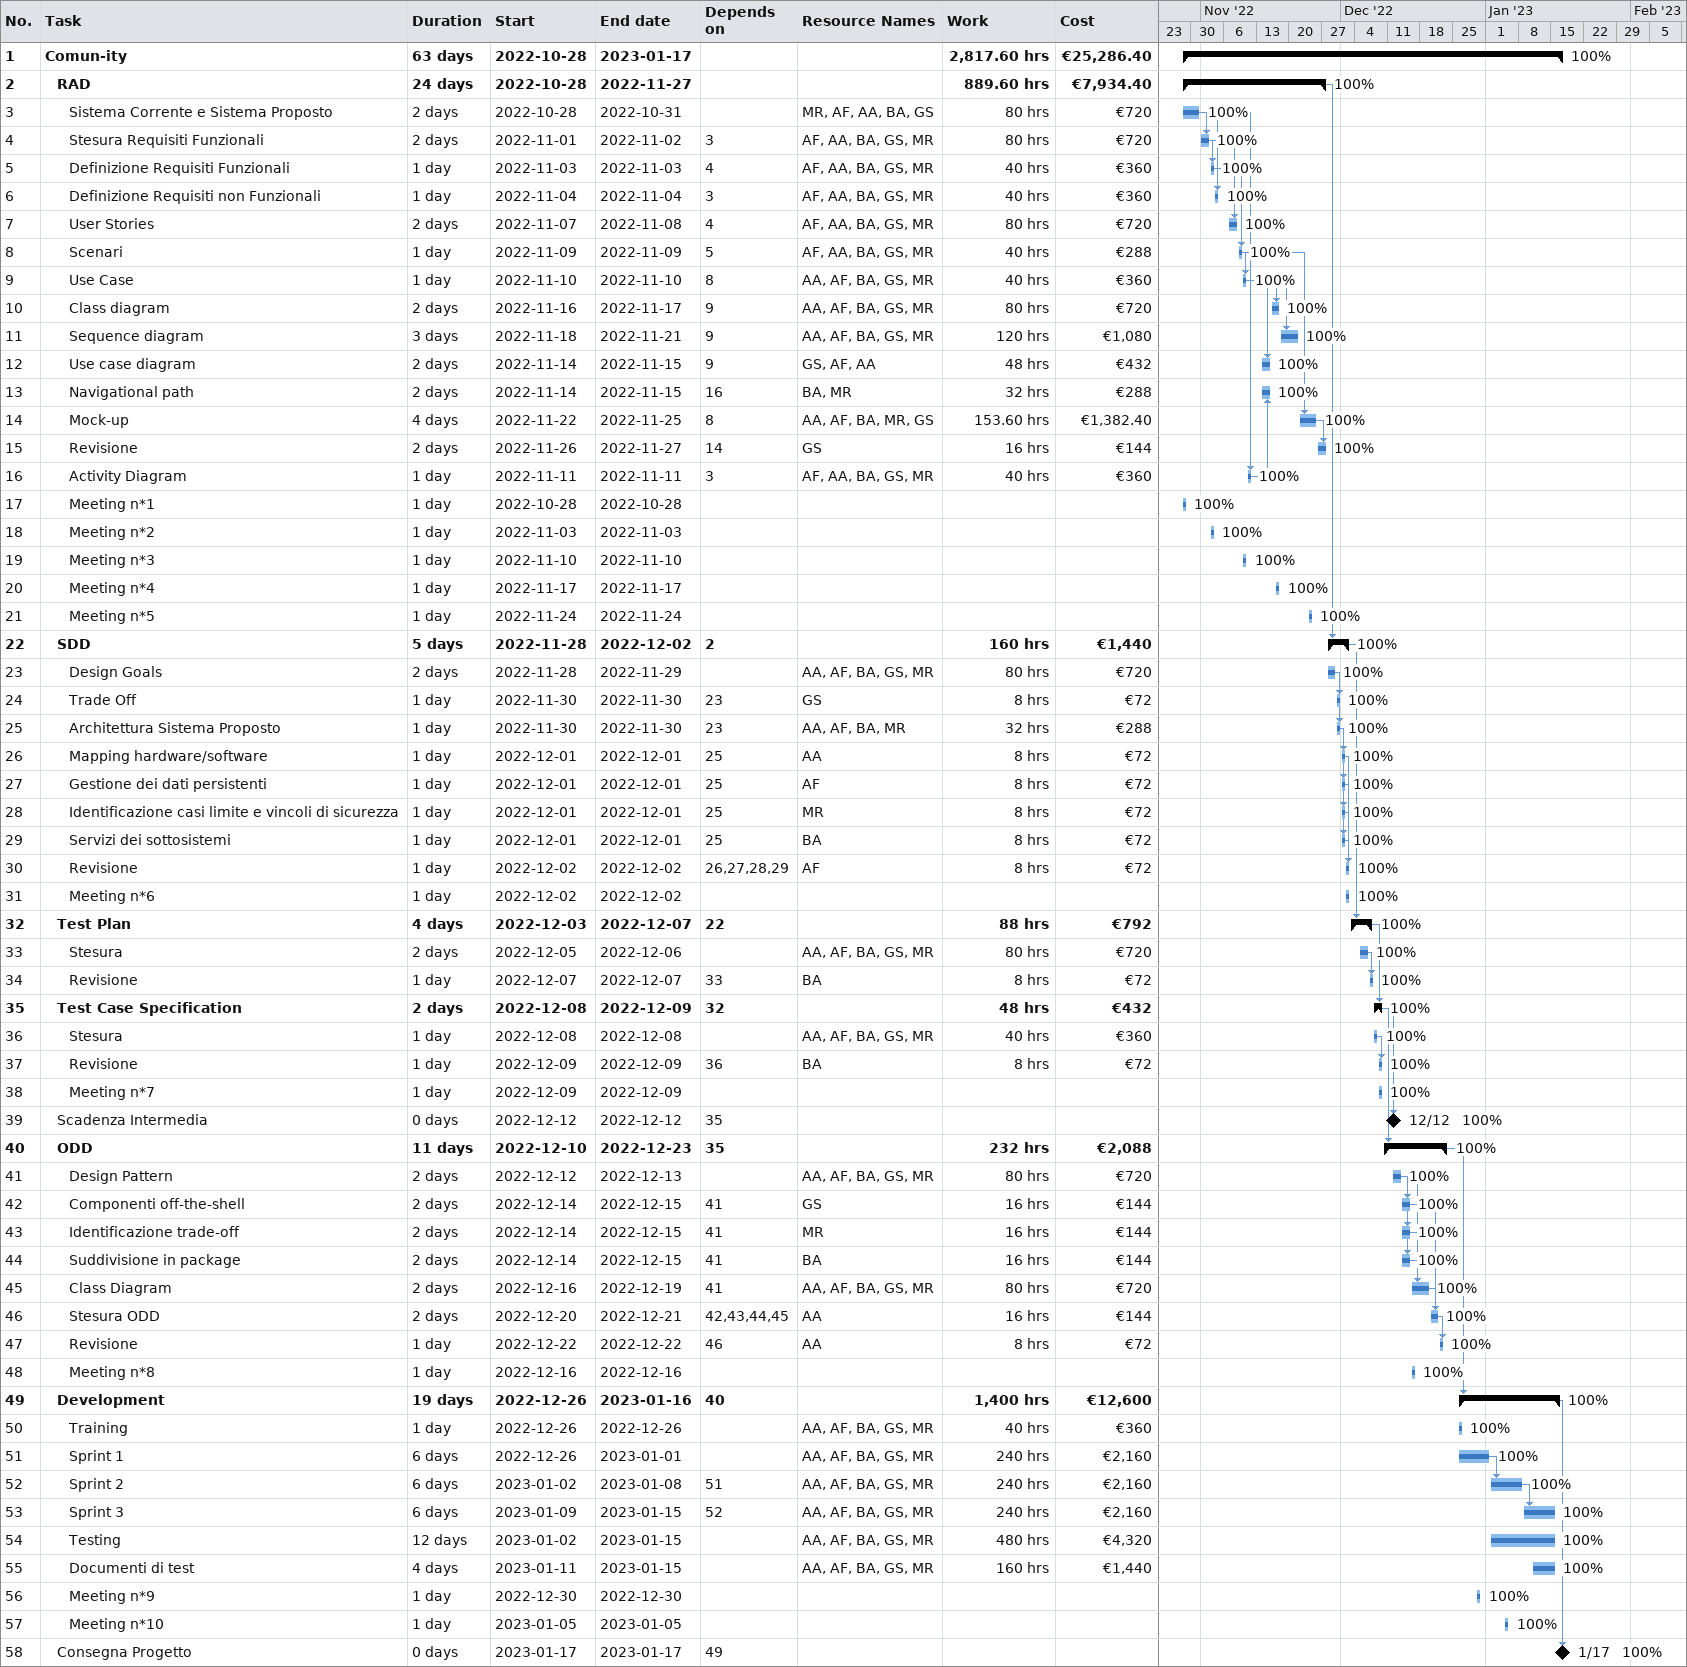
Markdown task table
| ID | Level | Task | Duration | Start | Finish | Predecessors | Resources | % complete | Work (h) | Cost (€) |
|---|---|---|---|---|---|---|---|---|---|---|
| 1 | 1 | **Comun-ity** | 63d | 2022-10-28 | 2023-01-17 |  |  | 100 | 2817.60 | 25286.40 |
| 2 | 2 | **RAD** | 24d | 2022-10-28 | 2022-11-27 |  |  | 100 | 889.60 | 7934.40 |
| 3 | 3 | Sistema Corrente e Sistema Proposto | 2d | 2022-10-28 | 2022-10-31 |  | MR, AF, AA, BA, GS | 100 | 80 | 720 |
| 4 | 3 | Stesura Requisiti Funzionali | 2d | 2022-11-01 | 2022-11-02 | 3 | AF, AA, BA, GS, MR | 100 | 80 | 720 |
| 5 | 3 | Definizione Requisiti Funzionali | 1d | 2022-11-03 | 2022-11-03 | 4 | AF, AA, BA, GS, MR | 100 | 40 | 360 |
| 6 | 3 | Definizione Requisiti non Funzionali | 1d | 2022-11-04 | 2022-11-04 | 3 | AF, AA, BA, GS, MR | 100 | 40 | 360 |
| 7 | 3 | User Stories | 2d | 2022-11-07 | 2022-11-08 | 4 | AF, AA, BA, GS, MR | 100 | 80 | 720 |
| 8 | 3 | Scenari | 1d | 2022-11-09 | 2022-11-09 | 5 | AF, AA, BA, GS, MR | 100 | 40 | 288 |
| 9 | 3 | Use Case | 1d | 2022-11-10 | 2022-11-10 | 8 | AA, AF, BA, GS, MR | 100 | 40 | 360 |
| 10 | 3 | Class diagram | 2d | 2022-11-16 | 2022-11-17 | 9 | AA, AF, BA, GS, MR | 100 | 80 | 720 |
| 11 | 3 | Sequence diagram | 3d | 2022-11-18 | 2022-11-21 | 9 | AA, AF, BA, GS, MR | 100 | 120 | 1080 |
| 12 | 3 | Use case diagram | 2d | 2022-11-14 | 2022-11-15 | 9 | GS, AF, AA | 100 | 48 | 432 |
| 13 | 3 | Navigational path | 2d | 2022-11-14 | 2022-11-15 | 16 | BA, MR | 100 | 32 | 288 |
| 14 | 3 | Mock-up | 4d | 2022-11-22 | 2022-11-25 | 8 | AA, AF, BA, MR, GS | 100 | 153.60 | 1382.40 |
| 15 | 3 | Revisione | 2d | 2022-11-26 | 2022-11-27 | 14 | GS | 100 | 16 | 144 |
| 16 | 3 | Activity Diagram | 1d | 2022-11-11 | 2022-11-11 | 3 | AF, AA, BA, GS, MR | 100 | 40 | 360 |
| 17 | 3 | Meeting n*1 | 1d | 2022-10-28 | 2022-10-28 |  |  | 100 |  |  |
| 18 | 3 | Meeting n*2 | 1d | 2022-11-03 | 2022-11-03 |  |  | 100 |  |  |
| 19 | 3 | Meeting n*3 | 1d | 2022-11-10 | 2022-11-10 |  |  | 100 |  |  |
| 20 | 3 | Meeting n*4 | 1d | 2022-11-17 | 2022-11-17 |  |  | 100 |  |  |
| 21 | 3 | Meeting n*5 | 1d | 2022-11-24 | 2022-11-24 |  |  | 100 |  |  |
| 22 | 2 | **SDD** | 5d | 2022-11-28 | 2022-12-02 | 2 |  | 100 | 160 | 1440 |
| 23 | 3 | Design Goals | 2d | 2022-11-28 | 2022-11-29 |  | AA, AF, BA, GS, MR | 100 | 80 | 720 |
| 24 | 3 | Trade Off | 1d | 2022-11-30 | 2022-11-30 | 23 | GS | 100 | 8 | 72 |
| 25 | 3 | Architettura Sistema Proposto | 1d | 2022-11-30 | 2022-11-30 | 23 | AA, AF, BA, MR | 100 | 32 | 288 |
| 26 | 3 | Mapping hardware/software | 1d | 2022-12-01 | 2022-12-01 | 25 | AA | 100 | 8 | 72 |
| 27 | 3 | Gestione dei dati persistenti | 1d | 2022-12-01 | 2022-12-01 | 25 | AF | 100 | 8 | 72 |
| 28 | 3 | Identificazione casi limite e vincoli di sicurezza | 1d | 2022-12-01 | 2022-12-01 | 25 | MR | 100 | 8 | 72 |
| 29 | 3 | Servizi dei sottosistemi | 1d | 2022-12-01 | 2022-12-01 | 25 | BA | 100 | 8 | 72 |
| 30 | 3 | Revisione | 1d | 2022-12-02 | 2022-12-02 | 26, 27, 28, 29 | AF | 100 | 8 | 72 |
| 31 | 3 | Meeting n*6 | 1d | 2022-12-02 | 2022-12-02 |  |  | 100 |  |  |
| 32 | 2 | **Test Plan** | 4d | 2022-12-03 | 2022-12-07 | 22 |  | 100 | 88 | 792 |
| 33 | 3 | Stesura | 2d | 2022-12-05 | 2022-12-06 |  | AA, AF, BA, GS, MR | 100 | 80 | 720 |
| 34 | 3 | Revisione | 1d | 2022-12-07 | 2022-12-07 | 33 | BA | 100 | 8 | 72 |
| 35 | 2 | **Test Case Specification** | 2d | 2022-12-08 | 2022-12-09 | 32 |  | 100 | 48 | 432 |
| 36 | 3 | Stesura | 1d | 2022-12-08 | 2022-12-08 |  | AA, AF, BA, GS, MR | 100 | 40 | 360 |
| 37 | 3 | Revisione | 1d | 2022-12-09 | 2022-12-09 | 36 | BA | 100 | 8 | 72 |
| 38 | 3 | Meeting n*7 | 1d | 2022-12-09 | 2022-12-09 |  |  | 100 |  |  |
| 39 | 2 | Scadenza Intermedia | 0d | 2022-12-12 | 2022-12-12 | 35 |  | 100 |  |  |
| 40 | 2 | **ODD** | 11d | 2022-12-10 | 2022-12-23 | 35 |  | 100 | 232 | 2088 |
| 41 | 3 | Design Pattern | 2d | 2022-12-12 | 2022-12-13 |  | AA, AF, BA, GS, MR | 100 | 80 | 720 |
| 42 | 3 | Componenti off-the-shell | 2d | 2022-12-14 | 2022-12-15 | 41 | GS | 100 | 16 | 144 |
| 43 | 3 | Identificazione trade-off | 2d | 2022-12-14 | 2022-12-15 | 41 | MR | 100 | 16 | 144 |
| 44 | 3 | Suddivisione in package | 2d | 2022-12-14 | 2022-12-15 | 41 | BA | 100 | 16 | 144 |
| 45 | 3 | Class Diagram | 2d | 2022-12-16 | 2022-12-19 | 41 | AA, AF, BA, GS, MR | 100 | 80 | 720 |
| 46 | 3 | Stesura ODD | 2d | 2022-12-20 | 2022-12-21 | 42, 43, 44, 45 | AA | 100 | 16 | 144 |
| 47 | 3 | Revisione | 1d | 2022-12-22 | 2022-12-22 | 46 | AA | 100 | 8 | 72 |
| 48 | 3 | Meeting n*8 | 1d | 2022-12-16 | 2022-12-16 |  |  | 100 |  |  |
| 49 | 2 | **Development** | 19d | 2022-12-26 | 2023-01-16 | 40 |  | 100 | 1400 | 12600 |
| 50 | 3 | Training | 1d | 2022-12-26 | 2022-12-26 |  | AA, AF, BA, GS, MR | 100 | 40 | 360 |
| 51 | 3 | Sprint 1 | 6d | 2022-12-26 | 2023-01-01 |  | AA, AF, BA, GS, MR | 100 | 240 | 2160 |
| 52 | 3 | Sprint 2 | 6d | 2023-01-02 | 2023-01-08 | 51 | AA, AF, BA, GS, MR | 100 | 240 | 2160 |
| 53 | 3 | Sprint 3 | 6d | 2023-01-09 | 2023-01-15 | 52 | AA, AF, BA, GS, MR | 100 | 240 | 2160 |
| 54 | 3 | Testing | 12d | 2023-01-02 | 2023-01-15 |  | AA, AF, BA, GS, MR | 100 | 480 | 4320 |
| 55 | 3 | Documenti di test | 4d | 2023-01-11 | 2023-01-15 |  | AA, AF, BA, GS, MR | 100 | 160 | 1440 |
| 56 | 3 | Meeting n*9 | 1d | 2022-12-30 | 2022-12-30 |  |  | 100 |  |  |
| 57 | 3 | Meeting n*10 | 1d | 2023-01-05 | 2023-01-05 |  |  | 100 |  |  |
| 58 | 2 | Consegna Progetto | 0d | 2023-01-17 | 2023-01-17 | 49 |  | 100 |  |  |
